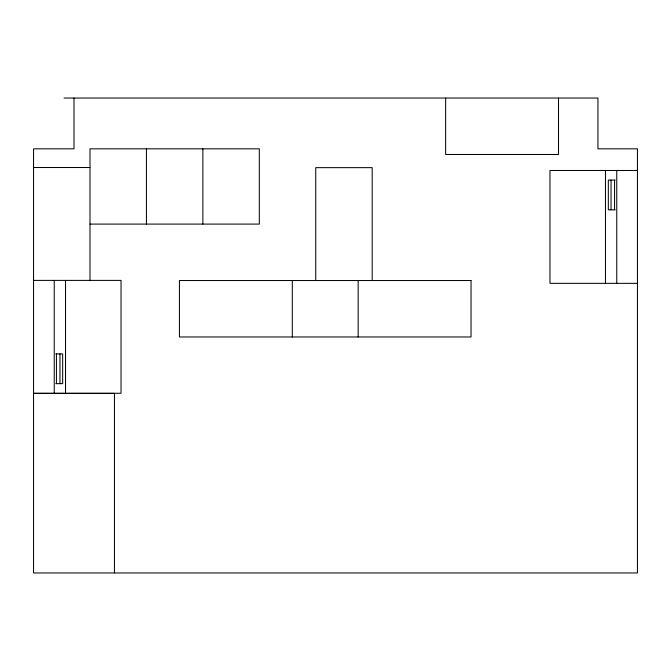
<?xml version="1.0" encoding="UTF-8"?>
<svg xmlns="http://www.w3.org/2000/svg" width="671" height="671" viewBox="0 0 671 671"><rect width="100%" height="100%" fill="white"/><g stroke="black" fill="none" stroke-linecap="round" stroke-linejoin="round"><path stroke-width="1.01" d="M64.013 98.041L597.945 98.041L597.945 148.836L637.45 148.836L637.45 572.959L33.55 572.959L33.55 148.836L73.995 148.836L73.995 98.041M33.55 167.515L89.989 167.515M637.45 170.468L549.968 170.468L549.968 283.347L637.45 283.347M615.198 180.088L608.329 180.088L608.329 209.822L615.198 209.822M89.989 224.089L259.308 224.089L259.308 148.836L89.989 148.836L89.989 280.394M33.55 280.394L121.032 280.394L121.032 393.265L33.55 393.265M55.802 353.919L62.671 353.919L62.671 383.653L55.802 383.653M33.55 393.407L114.447 393.407L114.447 572.959M616.758 170.468L616.758 283.347M614.569 180.088L614.569 209.822M611.038 180.088L611.038 209.822M605.468 170.468L605.468 283.347M558.515 98.041L558.515 154.481L445.636 154.481L445.636 98.041M372.187 280.528L372.187 167.649L315.747 167.649L315.747 280.528M358.155 280.528L358.155 336.968M292.304 280.528L292.304 336.968M202.868 148.836L202.868 224.089M146.429 148.836L146.429 224.089M65.532 280.394L65.532 393.265M59.962 353.919L59.962 383.653M56.431 353.919L56.431 383.653M54.242 280.394L54.242 393.265M471.034 280.528L179.425 280.528L179.425 336.968L471.034 336.968L471.034 280.528"/></g></svg>
